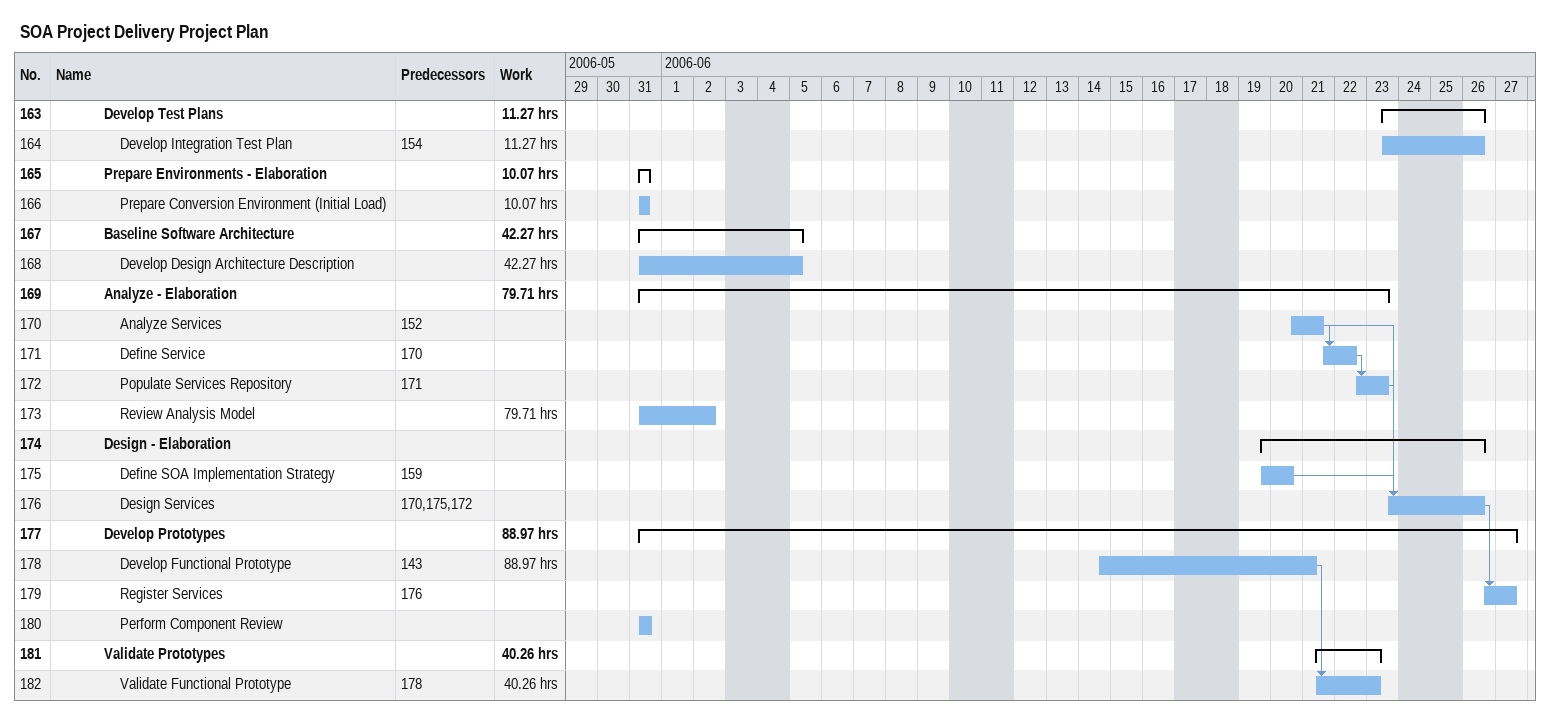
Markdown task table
SOA Project Delivery Project Plan

| ID | Level | Task | Start | Finish | Predecessors | Work (h) |
|---|---|---|---|---|---|---|
| 163 | 4 | **Develop Test Plans** | 2006-06-23 | 2006-06-26 |  | 11.27 |
| 164 | 5 | Develop Integration Test Plan | 2006-06-23 | 2006-06-26 | 154 | 11.27 |
| 165 | 4 | **Prepare Environments - Elaboration** | 2006-05-31 | 2006-05-31 |  | 10.07 |
| 166 | 5 | Prepare Conversion Environment (Initial Load) | 2006-05-31 | 2006-05-31 |  | 10.07 |
| 167 | 4 | **Baseline Software Architecture** | 2006-05-31 | 2006-06-05 |  | 42.27 |
| 168 | 5 | Develop Design Architecture Description | 2006-05-31 | 2006-06-05 |  | 42.27 |
| 169 | 4 | **Analyze - Elaboration** | 2006-05-31 | 2006-06-23 |  | 79.71 |
| 170 | 5 | Analyze Services | 2006-06-20 | 2006-06-21 | 152 |  |
| 171 | 5 | Define Service | 2006-06-21 | 2006-06-22 | 170 |  |
| 172 | 5 | Populate Services Repository | 2006-06-22 | 2006-06-23 | 171 |  |
| 173 | 5 | Review Analysis Model | 2006-05-31 | 2006-06-02 |  | 79.71 |
| 174 | 4 | **Design - Elaboration** | 2006-06-19 | 2006-06-26 |  |  |
| 175 | 5 | Define SOA Implementation Strategy | 2006-06-19 | 2006-06-20 | 159 |  |
| 176 | 5 | Design Services | 2006-06-23 | 2006-06-26 | 170, 175, 172 |  |
| 177 | 4 | **Develop Prototypes** | 2006-05-31 | 2006-06-27 |  | 88.97 |
| 178 | 5 | Develop Functional Prototype | 2006-06-14 | 2006-06-21 | 143 | 88.97 |
| 179 | 5 | Register Services | 2006-06-26 | 2006-06-27 | 176 |  |
| 180 | 5 | Perform Component Review | 2006-05-31 | 2006-05-31 |  |  |
| 181 | 4 | **Validate Prototypes** | 2006-06-21 | 2006-06-23 |  | 40.26 |
| 182 | 5 | Validate Functional Prototype | 2006-06-21 | 2006-06-23 | 178 | 40.26 |
